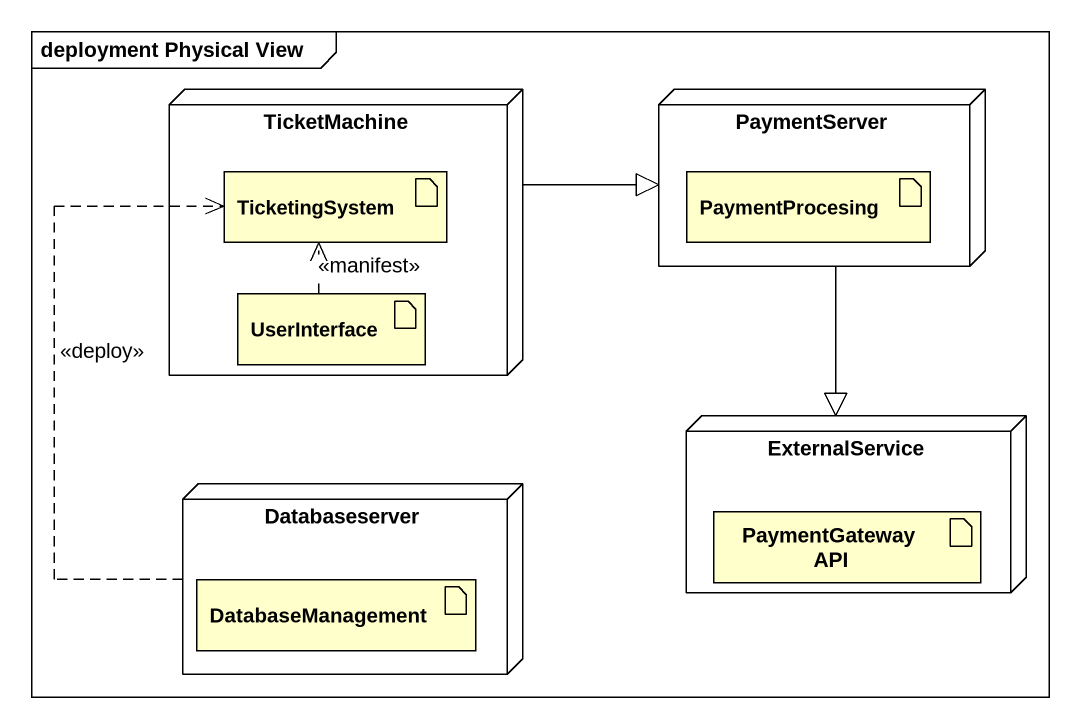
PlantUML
@startuml
mainframe deployment Physical View
node TicketMachine {
  artifact TicketingSystem
  artifact UserInterface
}
node PaymentServer {
  artifact PaymentProcesing
}
node ExternalService {
  artifact "PaymentGateway API" as PaymentGateway_API
}
node Databaseserver {
  artifact DatabaseManagement
}
TicketMachine -right-|> PaymentServer
PaymentServer --|> ExternalService
UserInterface .up.> TicketingSystem : <<manifest>>
Databaseserver .up.> TicketingSystem : <<deploy>>
@enduml
